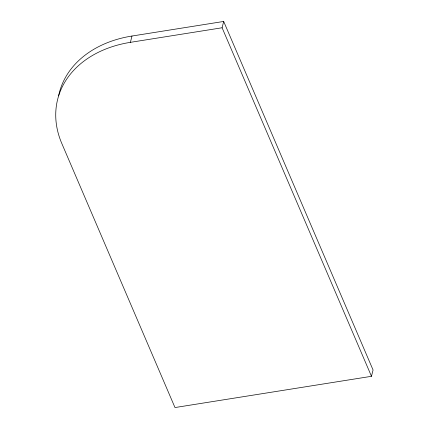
<?xml version="1.0" encoding="UTF-8"?>
<svg xmlns="http://www.w3.org/2000/svg" width="429" height="429" viewBox="0 0 429 429"><rect width="100%" height="100%" fill="white"/><g stroke="black" fill="none" stroke-linecap="round" stroke-linejoin="round"><path stroke-width="0.64" d="M130.395 42.342L131.987 36.031L223.686 21.45L373.069 369.996L371.476 376.308L174.984 407.55L61.814 143.501A112.36 84.175 14.2 0 1 130.395 42.342L222.093 27.767L223.686 21.45M222.093 27.767L371.476 376.308M58.607 95.86A112.36 84.175 14.2 0 1 131.987 36.031"/></g></svg>
